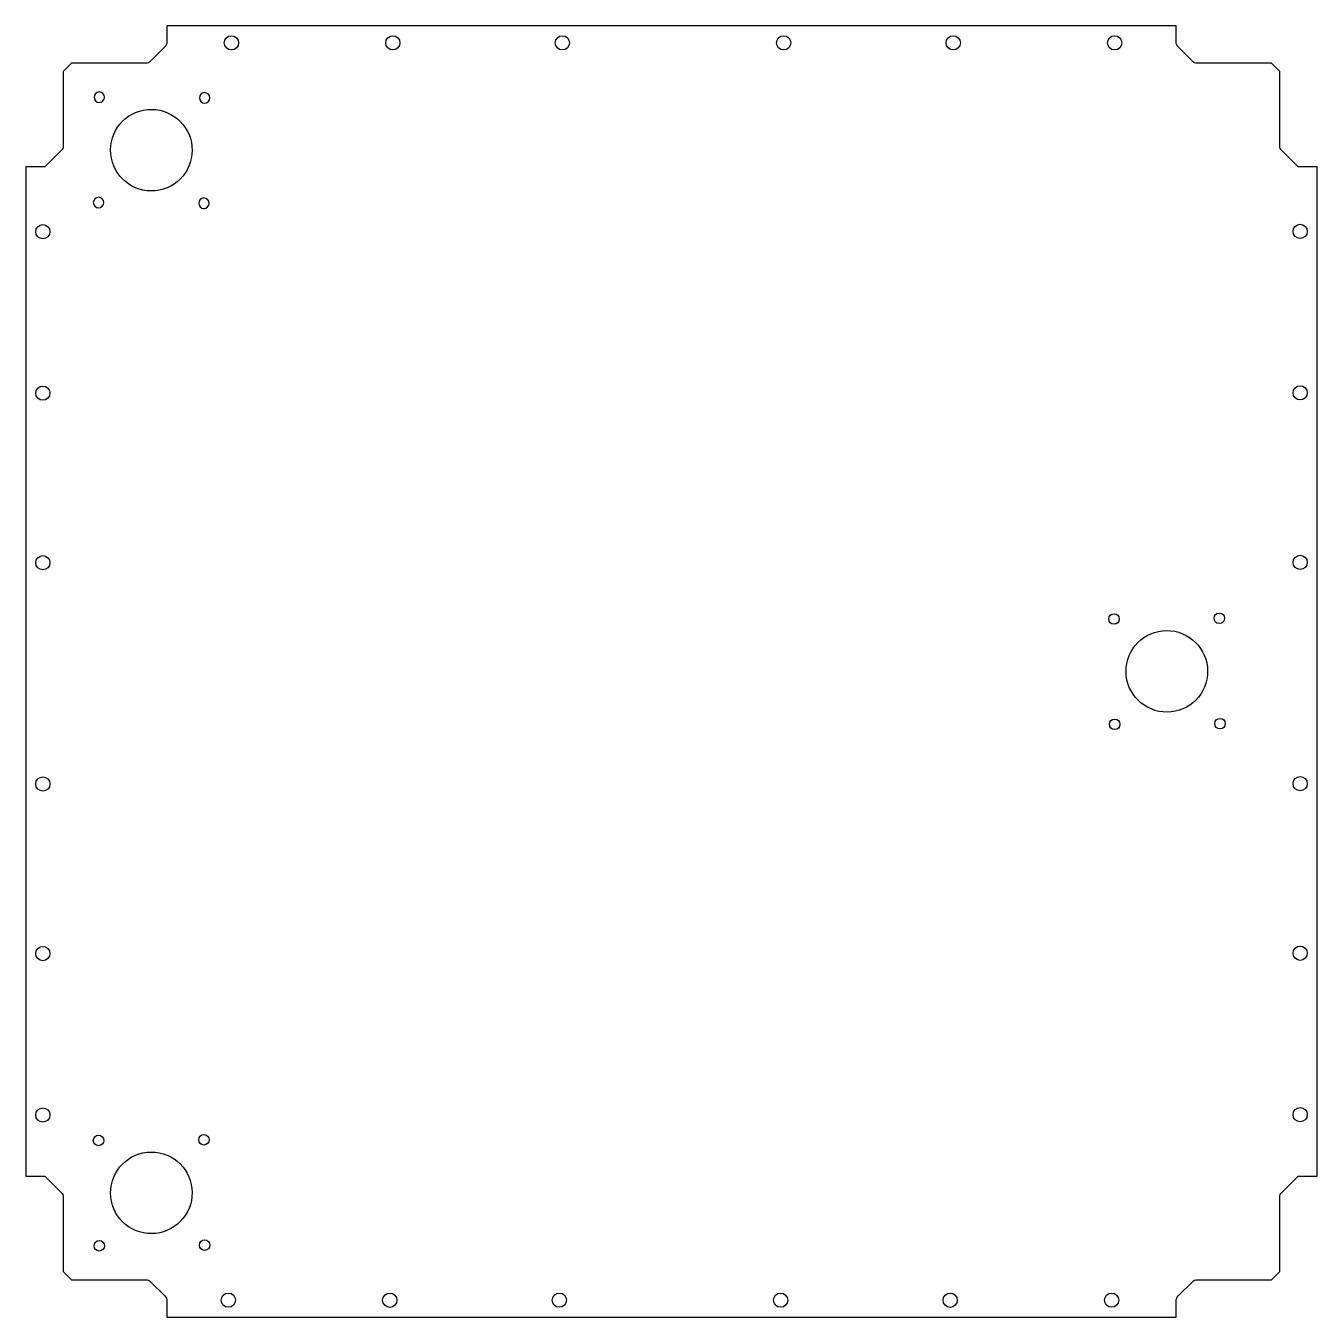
# Model space of a CAD drawing. Header units: millimetres. Extents: x -358 to 22, y 355 to 735.
import ezdxf

# ---------------------------------------------------------------- set-up
doc = ezdxf.new("R2010")
doc.units = ezdxf.units.MM
doc.layers.get('0').update_dxf_attribs({"linetype": 'CONTINUOUS'})

msp = doc.modelspace()

# ---------------------------------------------------------------- linework, layer by layer
msp.add_lwpolyline([(-316.82, 734.93), (-316.82, 730.11, -0.198912), (-317.41, 728.7), (-321.59, 724.51, -0.198912), (-323.01, 723.93), (-344.91, 723.93), (-347.32, 721.51), (-347.32, 699.61, -0.198912), (-347.91, 698.2), (-352.68, 693.43), (-358.32, 693.43), (-358.32, 396.43), (-352.68, 396.43), (-347.91, 391.66, -0.198912), (-347.32, 390.24), (-347.32, 368.34), (-344.91, 365.93), (-323.01, 365.93, -0.198912), (-321.59, 365.34), (-317.41, 361.16, -0.198912), (-316.82, 359.74), (-316.82, 354.93), (-19.82, 354.93), (-19.82, 359.74, -0.198912), (-19.23, 361.16), (-15.05, 365.34, -0.198912), (-13.63, 365.93), (8.27, 365.93), (10.68, 368.34), (10.68, 390.24, -0.198912), (11.27, 391.66), (16.04, 396.43), (21.68, 396.43), (21.68, 693.43), (16.04, 693.43), (11.27, 698.2, -0.198912), (10.68, 699.61), (10.68, 721.51), (8.27, 723.93), (-13.63, 723.93, -0.198912), (-15.05, 724.51), (-19.23, 728.7, -0.198912), (-19.82, 730.11), (-19.82, 734.93)], format="xyb", close=True)
for centre, radius in [((-297.82, 729.92, 0), 2.1), ((-250.32, 729.93, 0), 2.1), ((-200.42, 729.92, 0), 2.1), ((-135.32, 729.92, 0), 2.1), ((-85.42, 729.93, 0), 2.1), ((-37.92, 729.92, 0), 2.1), ((-353.31, 674.33, 0), 2.1), ((16.67, 674.43, 0), 2.1), ((-353.32, 626.83, 0), 2.1), ((16.68, 626.93, 0), 2.1), ((-353.31, 576.93, 0), 2.1), ((16.67, 577.03, 0), 2.1), ((-38.1, 560.39, 0), 1.55), ((-7.1, 560.59, 0), 1.55), ((-37.9, 529.39, 0), 1.55), ((-6.9, 529.59, 0), 1.55), ((-353.31, 511.83, 0), 2.1), ((16.67, 511.93, 0), 2.1), ((-353.32, 461.93, 0), 2.1), ((16.68, 462.03, 0), 2.1), ((-353.31, 414.43, 0), 2.1), ((16.67, 414.53, 0), 2.1), ((-336.91, 406.94, 0), 1.55), ((-305.91, 407.14, 0), 1.55), ((-336.71, 375.94, 0), 1.55), ((-305.71, 376.14, 0), 1.55), ((-298.72, 359.93, 0), 2.1), ((-251.22, 359.92, 0), 2.1), ((-201.32, 359.93, 0), 2.1), ((-136.22, 359.93, 0), 2.1), ((-86.32, 359.92, 0), 2.1), ((-38.82, 359.93, 0), 2.1)]:
    msp.add_circle(centre, radius)
at = {"extrusion": (-5.36156e-15, 6.64746e-15, -1)}
for centre in [(336.71, 713.92, 0), (305.71, 713.72, 0), (336.91, 682.92, 0), (305.91, 682.72, 0)]:
    msp.add_circle(centre, 1.55, dxfattribs=at)
for centre, major_axis in [((-321.38, 698.33, 0), (11.95, 1.12)), ((-22.57, 544.98, 0), (11.95, -1.12)), ((-321.38, 391.53, 0), (11.95, -1.12))]:
    msp.add_ellipse(centre, major_axis=major_axis, ratio=1)

doc.saveas('drawing.dxf')
